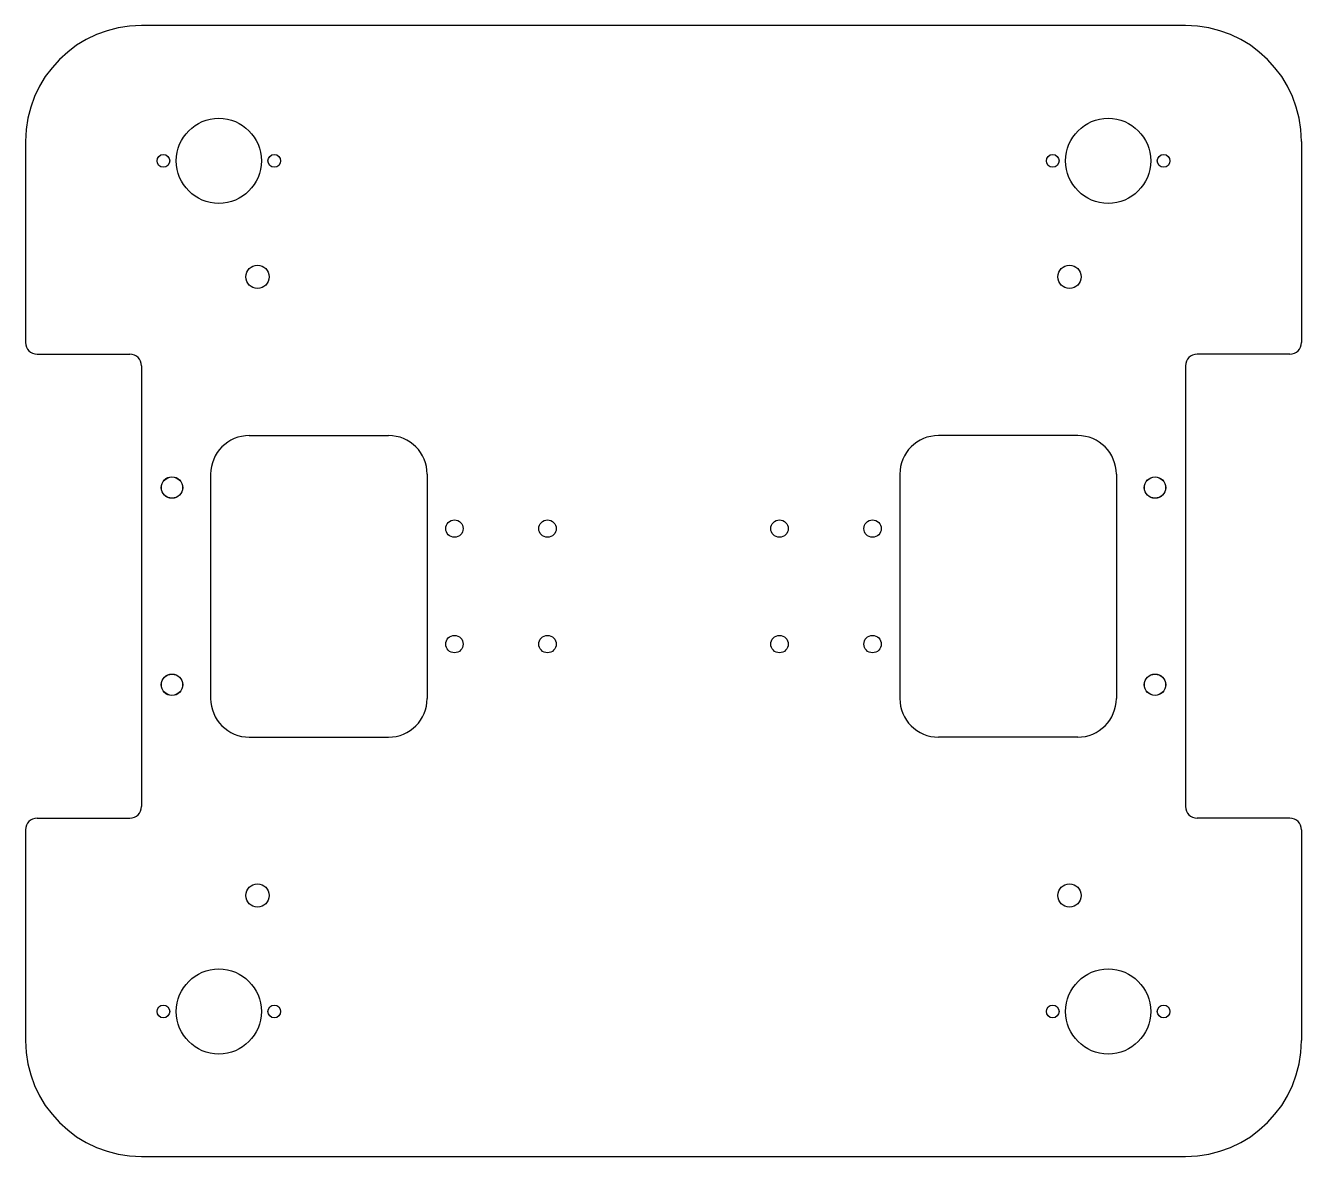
# Model space of a CAD drawing. Header units: millimetres. Extents: x -165 to 165, y -148 to 145.
import ezdxf

# ---------------------------------------------------------------- set-up
doc = ezdxf.new("R2010")
doc.units = ezdxf.units.MM

msp = doc.modelspace()

# ---------------------------------------------------------------- linework, layer by layer
at = {"color": 7, "linetype": 'Continuous', "lineweight": 25}
for p, q in [((135, 145), (-135, 145)), ((-165, 115), (-165, 63)), ((165, 115), (165, 63)), ((-162, 60), (-138, 60)), ((162, 60), (138, 60)), ((-135, 57), (-135, -57)), ((135, 57), (135, -57)), ((-107.12, 38.95), (-71.12, 38.95)), ((107.12, 38.95), (71.12, 38.95)), ((-117.12, 28.95), (-117.12, -29.05)), ((-61.12, 28.95), (-61.12, -29.05)), ((61.12, 28.95), (61.12, -29.05)), ((117.12, 28.95), (117.12, -29.05)), ((-107.12, -39.05), (-71.12, -39.05)), ((107.12, -39.05), (71.12, -39.05)), ((-162, -60), (-138, -60)), ((162, -60), (138, -60)), ((-165, -63), (-165, -117.5)), ((165, -63), (165, -117.5)), ((-135, -147.5), (135, -147.5))]:
    msp.add_line(p, q, dxfattribs=at)
for centre, radius in [((-115, 110), 11), ((115, 110), 11), ((-129.33, 110), 1.65), ((-100.67, 110), 1.65), ((100.67, 110), 1.65), ((129.33, 110), 1.65), ((-105, 80), 3), ((105, 80), 3), ((-127.12, 25.5), 2.78), ((-127.12, 25.5), 2.75), ((127.12, 25.5), 2.77), ((127.12, 25.5), 2.75), ((-54.06, 14.89), 2.25), ((-30, 14.89), 2.25), ((30, 14.89), 2.25), ((54.06, 14.89), 2.25), ((-54.06, -14.99), 2.25), ((-30, -14.99), 2.25), ((30, -14.99), 2.25), ((54.06, -14.99), 2.25), ((-127.12, -25.5), 2.78), ((-127.12, -25.5), 2.75), ((127.12, -25.5), 2.77), ((127.12, -25.5), 2.75), ((-105, -80), 3), ((105, -80), 3), ((-115, -110), 11), ((115, -110), 11), ((-129.33, -110), 1.65), ((-100.67, -110), 1.65), ((100.67, -110), 1.65), ((129.33, -110), 1.65)]:
    msp.add_circle(centre, radius, dxfattribs=at)
for centre, radius, start, end in [((-135, 115), 30, 90, 180), ((135, 115), 30, 0, 90), ((-162, 63), 3, 180, 270), ((162, 63), 3, 270, 0), ((-138, 57), 3, 0, 90), ((138, 57), 3, 90, 180), ((-107.12, 28.95), 10, 90, 180), ((-71.12, 28.95), 10, 0, 90), ((71.12, 28.95), 10, 90, 180), ((107.12, 28.95), 10, 0, 90), ((-107.12, -29.05), 10, 180, 270), ((-71.12, -29.05), 10, 270, 0), ((71.12, -29.05), 10, 180, 270), ((107.12, -29.05), 10, 270, 0), ((-138, -57), 3, 270, 0), ((138, -57), 3, 180, 270), ((-162, -63), 3, 90, 180), ((162, -63), 3, 0, 90), ((-135, -117.5), 30, 180, 270), ((135, -117.5), 30, 270, 0)]:
    msp.add_arc(centre, radius, start, end, dxfattribs=at)

doc.saveas('drawing.dxf')
